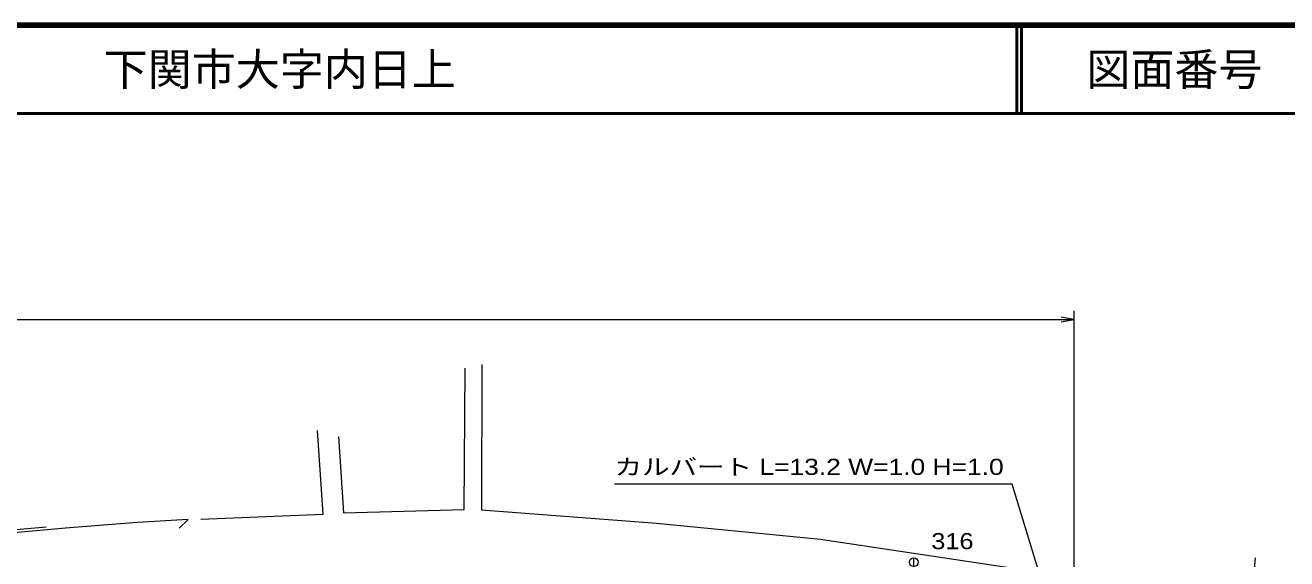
# Model space of a CAD drawing. Units: millimetres, scale not verified. Extents: x 40000 to 680000, y 20000 to 380000.
# Drawn here: x 396120 to 539385, y 319470 to 380000 of the extents above; entities that cross this region are included whole.
import ezdxf
from ezdxf.enums import TextEntityAlignment as Align

# ---------------------------------------------------------------- set-up
doc = ezdxf.new("R2010")
doc.units = ezdxf.units.MM
doc.header["$LTSCALE"] = 1000
for name, color, linetype, lineweight in [('M-BMK-OTRS', 5, 'Continuous', 13), ('M-STR-HTXT', 7, 'Continuous', 13), ('M-TTL', 2, 'Continuous', 140), ('M-TTL-LINE', 7, 'Continuous', 50), ('M-WORK', 1, 'Continuous', 13)]:
    doc.layers.add(name, color=color, linetype=linetype, lineweight=lineweight)
doc.layers.add('M-TTL-TXT', color=7, linetype='Continuous')
doc.styles.add('ＭＳ ゴシック', font='')
doc.styles.add('ＭＳ Ｐゴシック', font='')
doc.styles.get('ＭＳ ゴシック').set_extended_font_data('MS Gothic')
doc.styles.get('ＭＳ Ｐゴシック').set_extended_font_data('MS PGothic')

# ---------------------------------------------------------------- blocks, each defined once
blk = doc.blocks.new('open_arrow')
at = {"color": 0, "linetype": 'Continuous', "lineweight": -2}
blk.add_lwpolyline([(7.5, 1.25), (0, 0), (7.5, -1.25)], dxfattribs=at)

msp = doc.modelspace()

# ---------------------------------------------------------------- linework, layer by layer
at = {"layer": 'M-BMK-OTRS'}
msp.add_line((533198, 290823), (535849, 319575), dxfattribs=at)
at = {"layer": 'M-STR-HTXT'}
for p, q in [((515252, 312594), (515252, 347616)), ((189814, 346616), (515252, 346616))]:
    msp.add_line(p, q, dxfattribs=at)
msp.add_lwpolyline([(519836, 289818), (508192, 327929), (463036, 327929)], dxfattribs=at)
at = {"layer": 'M-TTL'}
msp.add_line((680000, 380000), (40000, 380000), dxfattribs=at)
at = {"layer": 'M-TTL-LINE'}
for p, q in [((508747, 380000), (508747, 370000)), ((509247, 380000), (509247, 370000)), ((40000, 370000), (680000, 370000))]:
    msp.add_line(p, q, dxfattribs=at)
at = {"layer": 'M-WORK'}
msp.add_line((497023, 317072), (497023, 319572), dxfattribs=at)
for points in [[(431696, 333348), (432248, 324698), (445965, 325057), (446075, 341112)], [(447971, 341517), (447943, 325009), (467827, 323504), (486428, 321687), (524733, 315931), (535355, 314224)], [(416070, 323957), (429966, 324527), (429322, 334011)], [(398497, 323066), (390411, 322343), (379055, 321257), (368417, 319877), (364828, 318643), (361184, 317870), (358681, 317815), (357431, 318770), (354519, 323298), (348697, 332562)], [(413591, 322945), (414622, 323939), (408861, 323590), (400707, 322945), (390217, 322007), (378861, 320921), (368223, 319540), (364634, 318307), (360990, 317534), (358487, 317479), (357237, 318434), (354325, 322962), (348503, 332226)]]:
    msp.add_lwpolyline(points, dxfattribs=at)
msp.add_circle((497023, 319072), 500, dxfattribs=at)

# ---------------------------------------------------------------- block references
at = {"layer": 'M-STR-HTXT', "xscale": 200, "yscale": 200, "rotation": 180}
msp.add_blockref('open_arrow', (515252, 346616), dxfattribs=at)

# ---------------------------------------------------------------- texts
at = {"layer": 'M-STR-HTXT', "style": 'ＭＳ Ｐゴシック', "width": 1.25}
msp.add_text('カルバート L=13.2 W=1.0 H=1.0', height=1833, dxfattribs=at).set_placement((463036, 328429), align=Align.BOTTOM_LEFT)
at = {"layer": 'M-TTL-TXT', "style": 'ＭＳ ゴシック'}
msp.add_text('下関市大字内日上', height=3666, dxfattribs=at).set_placement((405024, 375000), align=Align.MIDDLE_LEFT)
msp.add_text('図面番号', height=3666, dxfattribs=at).set_placement((526622, 375000), align=Align.MIDDLE_CENTER)
at = {"layer": 'M-WORK', "style": 'ＭＳ Ｐゴシック', "width": 1.2}
msp.add_text('316', height=1833, dxfattribs=at).set_placement((501413, 320002), align=Align.BOTTOM_CENTER)

doc.saveas('drawing.dxf')
